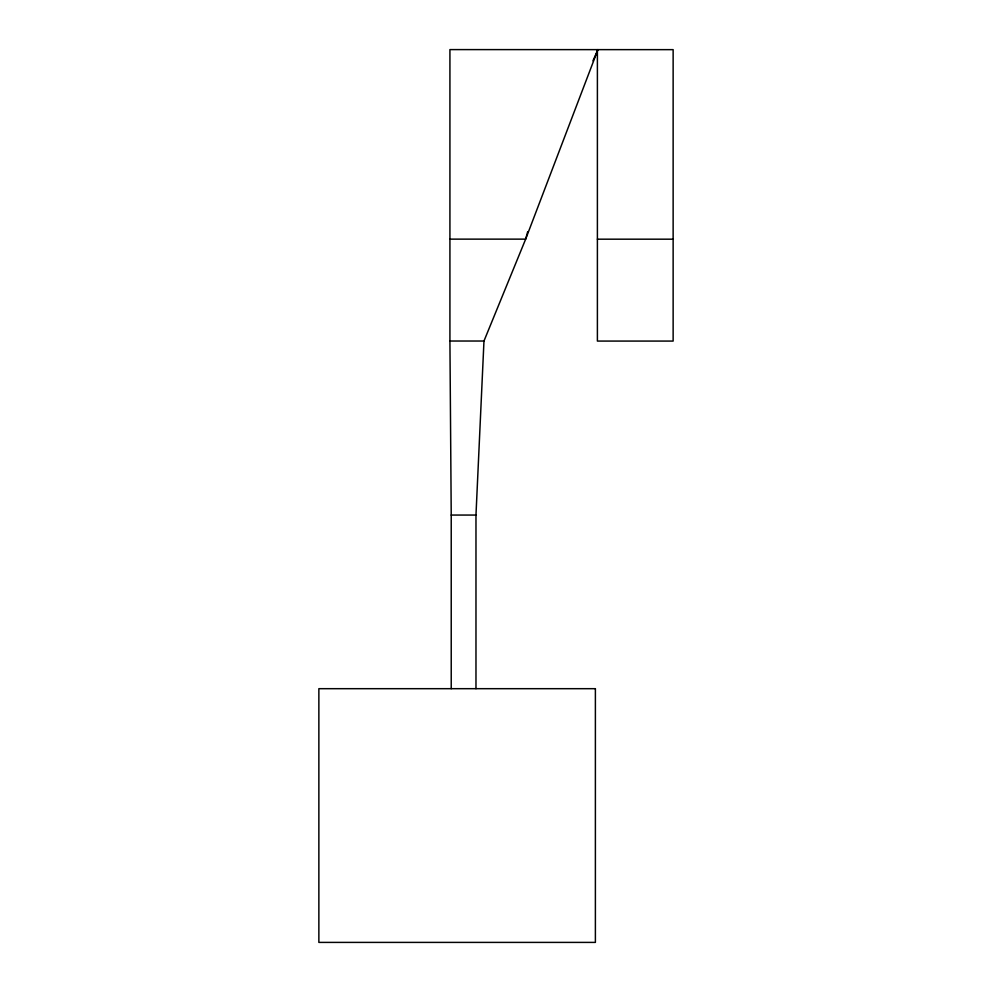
<?xml version="1.0" encoding="UTF-8"?>
<svg xmlns="http://www.w3.org/2000/svg" width="992" height="992" viewBox="0 0 992 992"><rect width="100%" height="100%" fill="white"/><g stroke="black" fill="none" stroke-linecap="round" stroke-linejoin="round"><path stroke-width="1.49" d="M475.974 688.684L475.974 515.059L483.972 341.025L525.661 239.134L597.94 49.6L592.956 60.797M527.67 231.781L525.661 239.134L449.922 239.134M597.395 239.184L673.134 239.184M597.395 49.65L597.395 341.074L673.134 341.074L673.134 49.65L449.922 49.6L449.922 341.025L483.96 341.025M449.922 341.025L451.224 515.059L475.974 515.059M451.224 515.059L451.224 688.684M595.386 688.684L318.866 688.684L318.866 942.4L595.386 942.4L595.386 688.684"/></g></svg>
